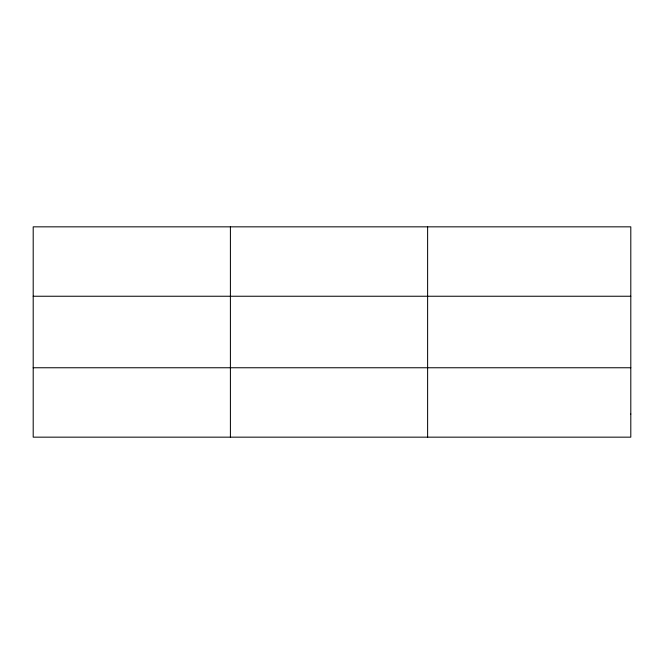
<?xml version="1.0" encoding="UTF-8"?>
<svg xmlns="http://www.w3.org/2000/svg" width="664" height="664" viewBox="0 0 664 664"><rect width="100%" height="100%" fill="white"/><g stroke="black" fill="none" stroke-linecap="round" stroke-linejoin="round"><path stroke-width="1" d="M230.408 437.161L230.408 226.839M427.616 437.161L427.616 226.839M33.2 296.244L630.8 296.244M33.2 367.756L630.8 367.756M630.8 414.029L630.8 437.161L33.2 437.161L33.2 226.839L630.8 226.839L630.8 414.029"/></g></svg>
